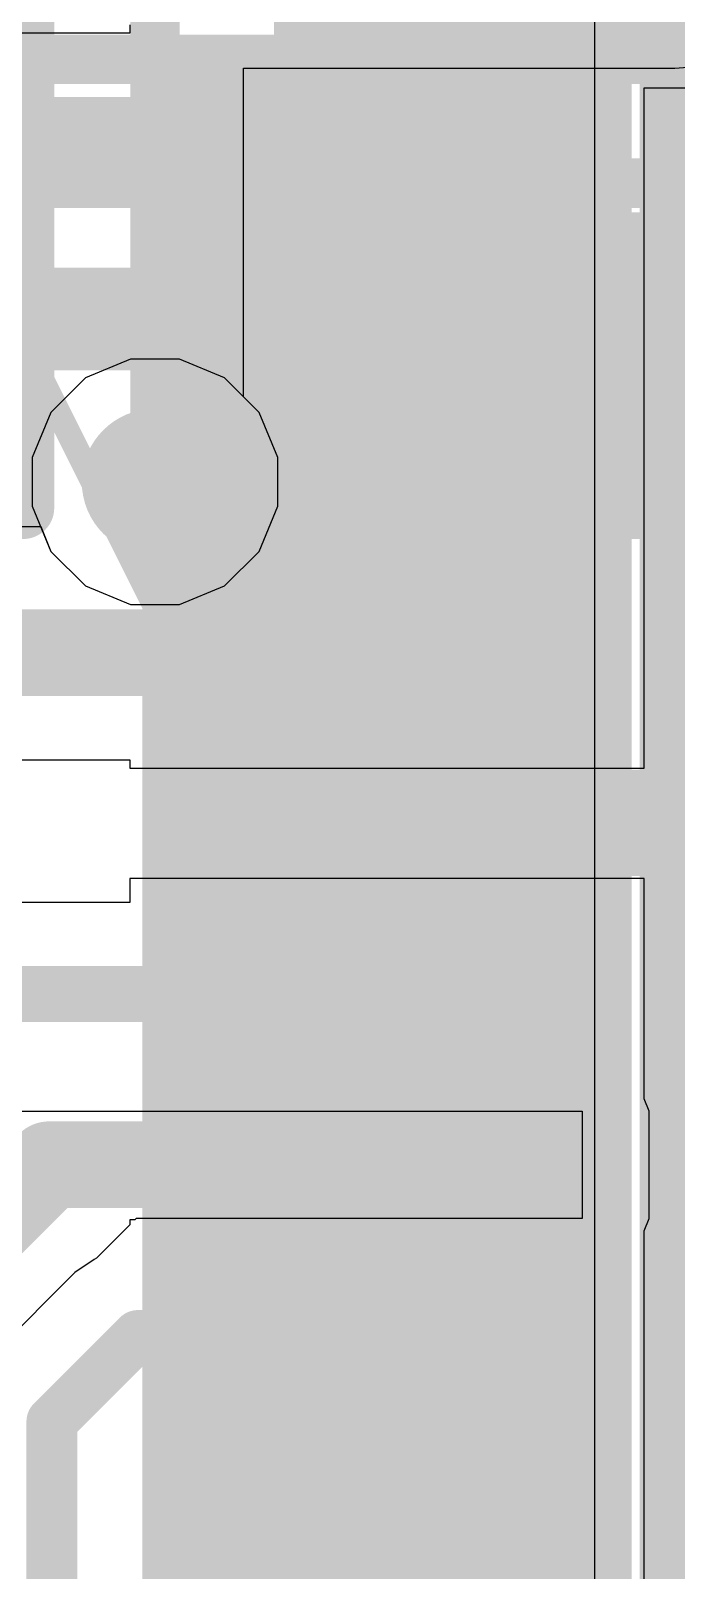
# Model space of a CAD drawing. Header units: inches. Extents: x -6 to 283, y -12 to 154.
# Drawn here: x 35.237 to 36.56, y -0.385 to 2.772 of the extents above; entities that cross this region are included whole.
import ezdxf

# ---------------------------------------------------------------- set-up
doc = ezdxf.new("R2010")
doc.units = ezdxf.units.IN
for name, color, linetype in [('Bottom Layer', 5, 'Continuous'), ('Bottom Paste', 16, 'Continuous'), ('Bottom Solder', 6, 'Continuous'), ('Drill Drawing', 1, 'Continuous'), ('GND-1', 16, 'Continuous'), ('GND-2', 90, 'Continuous'), ('GND-3', 216, 'Continuous'), ('GND-4', 54, 'Continuous'), ('PWR-1', 156, 'Continuous'), ('PWR-2', 130, 'Continuous'), ('Signal L1', 76, 'Continuous'), ('Signal L2', 6, 'Continuous'), ('Top Layer', 1, 'Continuous'), ('Top Overlay', 2, 'Continuous'), ('Top Paste', 8, 'Continuous'), ('Top Solder', 216, 'Continuous'), ('Via Holes', 16, 'Continuous')]:
    doc.layers.add(name, color=color, linetype=linetype)

# ---------------------------------------------------------------- blocks, each defined once
blk = doc.blocks.new('68_QFN__7_7__B_43')
at = {"layer": 'Bottom Layer'}
for points in [[(3.035, 0.11), (3.835, 0.11), (3.835, -0.11), (3.035, -0.11)], [(3.035, -0.24), (3.835, -0.24), (3.835, -0.46), (3.035, -0.46)], [(3.035, -0.59), (3.835, -0.59), (3.835, -0.81), (3.035, -0.81)], [(3.035, -0.94), (3.835, -0.94), (3.835, -1.16), (3.035, -1.16)], [(3.035, -1.29), (3.835, -1.29), (3.835, -1.51), (3.035, -1.51)], [(3.035, -1.64), (3.835, -1.64), (3.835, -1.86), (3.035, -1.86)], [(3.035, -1.99), (3.835, -1.99), (3.835, -2.21), (3.035, -2.21)], [(3.035, -2.34), (3.835, -2.34), (3.835, -2.56), (3.035, -2.56)], [(3.035, -2.69), (3.835, -2.69), (3.835, -2.91), (3.035, -2.91)]]:
    blk.add_hatch(color=5, dxfattribs=at).paths.add_polyline_path(points)
at = {"layer": 'Bottom Paste'}
for points in [[(3.035, 0.11), (3.835, 0.11), (3.835, -0.11), (3.035, -0.11)], [(3.035, -0.24), (3.835, -0.24), (3.835, -0.46), (3.035, -0.46)], [(3.035, -0.59), (3.835, -0.59), (3.835, -0.81), (3.035, -0.81)], [(3.035, -0.94), (3.835, -0.94), (3.835, -1.16), (3.035, -1.16)], [(3.035, -1.29), (3.835, -1.29), (3.835, -1.51), (3.035, -1.51)], [(3.035, -1.64), (3.835, -1.64), (3.835, -1.86), (3.035, -1.86)], [(3.035, -1.99), (3.835, -1.99), (3.835, -2.21), (3.035, -2.21)], [(3.035, -2.34), (3.835, -2.34), (3.835, -2.56), (3.035, -2.56)], [(3.035, -2.69), (3.835, -2.69), (3.835, -2.91), (3.035, -2.91)]]:
    blk.add_hatch(color=16, dxfattribs=at).paths.add_polyline_path(points)
at = {"layer": 'Bottom Solder'}
for points in [[(-2.9166, 2.9166), (2.9166, 2.9166), (2.9166, -2.9166), (-2.9166, -2.9166)], [(2.9334, 0.2116), (3.9366, 0.2116), (3.9366, -0.2116), (2.9334, -0.2116)], [(2.9334, -0.1384), (3.9366, -0.1384), (3.9366, -0.5616), (2.9334, -0.5616)], [(2.9334, -0.4884), (3.9366, -0.4884), (3.9366, -0.9116), (2.9334, -0.9116)], [(2.9334, -0.8384), (3.9366, -0.8384), (3.9366, -1.2616), (2.9334, -1.2616)], [(2.9334, -1.1884), (3.9366, -1.1884), (3.9366, -1.6116), (2.9334, -1.6116)], [(2.9334, -1.5384), (3.9366, -1.5384), (3.9366, -1.9616), (2.9334, -1.9616)], [(2.9334, -1.8884), (3.9366, -1.8884), (3.9366, -2.3116), (2.9334, -2.3116)], [(2.9334, -2.2384), (3.9366, -2.2384), (3.9366, -2.6616), (2.9334, -2.6616)], [(2.9334, -2.5884), (3.9366, -2.5884), (3.9366, -3.0116), (2.9334, -3.0116)], [(3.0116, -2.9334), (3.0116, -3.9366), (2.5884, -3.9366), (2.5884, -2.9334)]]:
    blk.add_hatch(color=6, dxfattribs=at).paths.add_polyline_path(points)
blk = doc.blocks.new('R___0402_173')
at = {"layer": 'Top Layer'}
for points in [[(-0.6985, -0.3175), (-0.6985, 0.3175), (-0.2413, 0.3175), (-0.2413, -0.3175)], [(0.2413, -0.3175), (0.2413, 0.3175), (0.6985, 0.3175), (0.6985, -0.3175)]]:
    blk.add_hatch(color=1, dxfattribs=at).paths.add_polyline_path(points)
at = {"layer": 'Top Paste'}
for points in [[(-0.6985, -0.3175), (-0.6985, 0.3175), (-0.2413, 0.3175), (-0.2413, -0.3175)], [(0.2413, -0.3175), (0.2413, 0.3175), (0.6985, 0.3175), (0.6985, -0.3175)]]:
    blk.add_hatch(color=8, dxfattribs=at).paths.add_polyline_path(points)
at = {"layer": 'Top Solder'}
for points in [[(-0.7535, -0.3725), (-0.7535, 0.3725), (-0.1863, 0.3725), (-0.1863, -0.3725)], [(0.1863, -0.3725), (0.1863, 0.3725), (0.7535, 0.3725), (0.7535, -0.3725)]]:
    blk.add_hatch(color=216, dxfattribs=at).paths.add_polyline_path(points)
at = {"layer": 'Top Overlay'}
for points in [[(0.7874, 0.4064, 0.127, 0.127, 0), (-0.7874, 0.4064, 0.127, 0.127, 0)], [(-0.7874, -0.4064, 0.127, 0.127, 0), (-0.7874, 0.4064, 0.127, 0.127, 0)], [(0.7874, -0.4064, 0.127, 0.127, 0), (0.7874, 0.4064, 0.127, 0.127, 0)], [(0.7874, -0.4064, 0.127, 0.127, 0), (-0.7874, -0.4064, 0.127, 0.127, 0)], [(0.8128, -0.4318, 0.00323, 0.00323, 0), (-0.8128, -0.4318, 0.00323, 0.00323, 0)]]:
    blk.add_lwpolyline(points, format="xyseb", dxfattribs=at)
for points in [[(-0.8191, 0.4064, 0.0635, 0.0635, 1), (-0.7556, 0.4064, 0.0635, 0.0635, 1)], [(-0.8191, 0.4064, 0.0635, 0.0635, 1), (-0.7556, 0.4064, 0.0635, 0.0635, 1)], [(0.7556, 0.4064, 0.0635, 0.0635, 1), (0.8191, 0.4064, 0.0635, 0.0635, 1)], [(0.7556, 0.4064, 0.0635, 0.0635, 1), (0.8191, 0.4064, 0.0635, 0.0635, 1)], [(-0.8191, -0.4064, 0.0635, 0.0635, 1), (-0.7556, -0.4064, 0.0635, 0.0635, 1)], [(-0.8191, -0.4064, 0.0635, 0.0635, 1), (-0.7556, -0.4064, 0.0635, 0.0635, 1)], [(0.7556, -0.4064, 0.0635, 0.0635, 1), (0.8191, -0.4064, 0.0635, 0.0635, 1)], [(0.7556, -0.4064, 0.0635, 0.0635, 1), (0.8191, -0.4064, 0.0635, 0.0635, 1)], [(-0.8136, -0.4318, 0.00161, 0.00161, 1), (-0.812, -0.4318, 0.00161, 0.00161, 1)], [(0.812, -0.4318, 0.00161, 0.00161, 1), (0.8136, -0.4318, 0.00161, 0.00161, 1)]]:
    blk.add_lwpolyline(points, format="xyseb", close=True, dxfattribs=at)
blk = doc.blocks.new('C___0402_441')
at = {"layer": 'Top Layer'}
for points in [[(-0.6985, -0.3175), (-0.6985, 0.3175), (-0.2413, 0.3175), (-0.2413, -0.3175)], [(0.2413, -0.3175), (0.2413, 0.3175), (0.6985, 0.3175), (0.6985, -0.3175)]]:
    blk.add_hatch(color=1, dxfattribs=at).paths.add_polyline_path(points)
at = {"layer": 'Top Paste'}
for points in [[(-0.6985, -0.3175), (-0.6985, 0.3175), (-0.2413, 0.3175), (-0.2413, -0.3175)], [(0.2413, -0.3175), (0.2413, 0.3175), (0.6985, 0.3175), (0.6985, -0.3175)]]:
    blk.add_hatch(color=8, dxfattribs=at).paths.add_polyline_path(points)
at = {"layer": 'Top Solder'}
for points in [[(-0.7585, -0.3775), (-0.7585, 0.3775), (-0.1813, 0.3775), (-0.1813, -0.3775)], [(0.1813, -0.3775), (0.1813, 0.3775), (0.7585, 0.3775), (0.7585, -0.3775)]]:
    blk.add_hatch(color=216, dxfattribs=at).paths.add_polyline_path(points)
at = {"layer": 'Top Overlay'}
for points in [[(-0.7874, 0.4064, 0.127, 0.127, 0), (-0.2794, 0.4064, 0.127, 0.127, 0)], [(-0.7874, 0.4064, 0.127, 0.127, 0), (-0.7874, -0.4064, 0.127, 0.127, 0)], [(0.2794, 0.4064, 0.127, 0.127, 0), (0.7874, 0.4064, 0.127, 0.127, 0)], [(0.7874, 0.4064, 0.127, 0.127, 0), (0.7874, -0.4064, 0.127, 0.127, 0)], [(-0.7874, -0.4064, 0.127, 0.127, 0), (-0.2794, -0.4064, 0.127, 0.127, 0)], [(0.2794, -0.4064, 0.127, 0.127, 0), (0.7874, -0.4064, 0.127, 0.127, 0)]]:
    blk.add_lwpolyline(points, format="xyseb", dxfattribs=at)
for points in [[(-0.8191, 0.4064, 0.0635, 0.0635, 1), (-0.7556, 0.4064, 0.0635, 0.0635, 1)], [(-0.8191, 0.4064, 0.0635, 0.0635, 1), (-0.7556, 0.4064, 0.0635, 0.0635, 1)], [(-0.3111, 0.4064, 0.0635, 0.0635, 1), (-0.2477, 0.4064, 0.0635, 0.0635, 1)], [(0.2477, 0.4064, 0.0635, 0.0635, 1), (0.3111, 0.4064, 0.0635, 0.0635, 1)], [(0.7556, 0.4064, 0.0635, 0.0635, 1), (0.8191, 0.4064, 0.0635, 0.0635, 1)], [(0.7556, 0.4064, 0.0635, 0.0635, 1), (0.8191, 0.4064, 0.0635, 0.0635, 1)], [(-0.8191, -0.4064, 0.0635, 0.0635, 1), (-0.7556, -0.4064, 0.0635, 0.0635, 1)], [(-0.8191, -0.4064, 0.0635, 0.0635, 1), (-0.7556, -0.4064, 0.0635, 0.0635, 1)], [(-0.3111, -0.4064, 0.0635, 0.0635, 1), (-0.2477, -0.4064, 0.0635, 0.0635, 1)], [(0.2477, -0.4064, 0.0635, 0.0635, 1), (0.3111, -0.4064, 0.0635, 0.0635, 1)], [(0.7556, -0.4064, 0.0635, 0.0635, 1), (0.8191, -0.4064, 0.0635, 0.0635, 1)], [(0.7556, -0.4064, 0.0635, 0.0635, 1), (0.8191, -0.4064, 0.0635, 0.0635, 1)]]:
    blk.add_lwpolyline(points, format="xyseb", close=True, dxfattribs=at)

msp = doc.modelspace()

# ---------------------------------------------------------------- hatches: boundary and pattern name
at = {"layer": 'Bottom Layer'}
h = msp.add_hatch(color=5, dxfattribs=at)
edge = h.paths.add_edge_path()
edge.add_arc((35.4917, 1.8468), 0.15, 0, 360)
msp.add_hatch(color=5, dxfattribs=at).paths.add_polyline_path([(35.9672, 1.0389), (37.3022, 1.0389), (37.3022, 1.2568), (35.9672, 1.2568)])
at = {"layer": 'GND-1'}
h = msp.add_hatch(color=16, dxfattribs=at)
edge = h.paths.add_edge_path()
edge.add_arc((35.4917, 1.8468), 0.15, 0, 360)
at = {"layer": 'GND-2'}
h = msp.add_hatch(color=90, dxfattribs=at)
edge = h.paths.add_edge_path()
edge.add_arc((35.4917, 1.8468), 0.15, 0, 360)
at = {"layer": 'GND-3'}
h = msp.add_hatch(color=216, dxfattribs=at)
edge = h.paths.add_edge_path()
edge.add_arc((35.4917, 1.8468), 0.15, 0, 360)
at = {"layer": 'GND-4'}
h = msp.add_hatch(color=54, dxfattribs=at)
edge = h.paths.add_edge_path()
edge.add_arc((35.4917, 1.8468), 0.15, 0, 360)
at = {"layer": 'PWR-1'}
h = msp.add_hatch(color=156, dxfattribs=at)
edge = h.paths.add_edge_path()
edge.add_arc((35.4917, 1.8468), 0.15, 0, 360)
at = {"layer": 'PWR-2'}
h = msp.add_hatch(color=130, dxfattribs=at)
edge = h.paths.add_edge_path()
edge.add_arc((35.4917, 1.8468), 0.15, 0, 360)
at = {"layer": 'Signal L1'}
h = msp.add_hatch(color=76, dxfattribs=at)
edge = h.paths.add_edge_path()
edge.add_arc((35.4917, 1.8468), 0.15, 0, 360)
at = {"layer": 'Signal L2'}
h = msp.add_hatch(color=6, dxfattribs=at)
edge = h.paths.add_edge_path()
edge.add_arc((35.4917, 1.8468), 0.15, 0, 360)
at = {"layer": 'Top Layer'}
h = msp.add_hatch(color=1, dxfattribs=at)
edge = h.paths.add_edge_path()
edge.add_arc((35.4917, 1.8468), 0.15, 0, 360)
at = {"layer": 'Via Holes'}
h = msp.add_hatch(color=7, dxfattribs=at)
edge = h.paths.add_edge_path()
edge.add_arc((35.4917, 1.8468), 0.075, 0, 360)

# ---------------------------------------------------------------- linework, layer by layer
at = {"layer": 'Bottom Layer'}
for p, q in [((35.4402, 2.7838), (35.4402, 2.7669)), ((35.4402, 2.7669), (34.6122, 2.7669)), ((36.4942, 1.2598), (36.4942, 2.6548)), ((36.4942, 2.6548), (37.8892, 2.6548)), ((35.217, 1.2767), (35.4402, 1.2767)), ((35.4402, 1.2767), (35.4402, 1.2598)), ((35.4402, 1.2598), (36.4942, 1.2598)), ((36.4942, 1.0338), (35.4402, 1.0338)), ((35.4402, 1.0338), (35.4402, 0.9845)), ((36.4942, 0.5821), (36.4942, 1.0338)), ((35.4402, 0.9845), (35.1655, 0.9845)), ((36.5047, 0.5568), (36.4942, 0.5821)), ((35.2179, 0.5568), (36.3673, 0.5568)), ((36.3673, 0.5568), (36.3673, 0.3368)), ((36.5047, 0.3368), (36.5047, 0.5568)), ((35.4402, 0.3238), (35.3716, 0.2551)), ((35.4502, 0.3338), (35.4402, 0.3338)), ((35.4402, 0.3338), (35.4402, 0.3238)), ((35.4532, 0.3368), (35.4502, 0.3338)), ((36.3673, 0.3368), (35.4532, 0.3368)), ((36.4942, 0.3115), (36.5047, 0.3368)), ((36.4942, -0.8402), (36.4942, 0.3115)), ((35.3716, 0.2551), (35.3673, 0.2523)), ((35.3277, 0.2258), (35.1512, 0.0493)), ((35.3673, 0.2523), (35.3277, 0.2258)), ((35.3277, 0.2258), (35.3277, 0.2258))]:
    msp.add_line(p, q, dxfattribs=at)
for points in [[(34.6029, 2.5468, 0.1778, 0.1778, 0), (35.9672, 2.5468, 0.1778, 0.1778, 0)], [(34.6667, 2.1968, 0.1778, 0.1778, 0), (35.9672, 2.1968, 0.1778, 0.1778, 0)], [(35.1114, 1.4968, 0.1778, 0.1778, 0), (35.9672, 1.4968, 0.1778, 0.1778, 0)], [(35.1655, 0.7968, 0.1143, 0.1143, 0), (35.9672, 0.7968, 0.1143, 0.1143, 0)], [(34.8554, 0.0268, 0.1778, 0.1778, 0), (35.2754, 0.4468, 0.1778, 0.1778, 0)], [(35.2754, 0.4468, 0.1778, 0.1778, 0), (35.9672, 0.4468, 0.1778, 0.1778, 0)], [(35.2803, -0.0798, 0.1041, 0.1041, 0), (35.4568, 0.0967, 0.1041, 0.1041, 0)], [(35.4568, 0.0967, 0.1041, 0.1041, 0), (36.0224, 0.0967, 0.1041, 0.1041, 0)], [(35.2803, -1.6172, 0.1041, 0.1041, 0), (35.2803, -0.0798, 0.1041, 0.1041, 0)]]:
    msp.add_lwpolyline(points, format="xyseb", dxfattribs=at)
for points in [[(35.9228, 2.5468, 0.0889, 0.0889, 1), (36.0117, 2.5468, 0.0889, 0.0889, 1)], [(35.9228, 2.1968, 0.0889, 0.0889, 1), (36.0117, 2.1968, 0.0889, 0.0889, 1)], [(35.9228, 1.4968, 0.0889, 0.0889, 1), (36.0117, 1.4968, 0.0889, 0.0889, 1)], [(35.9387, 0.7968, 0.0571, 0.0571, 1), (35.9958, 0.7968, 0.0571, 0.0571, 1)], [(35.2309, 0.4468, 0.0889, 0.0889, 1), (35.3198, 0.4468, 0.0889, 0.0889, 1)], [(35.2309, 0.4468, 0.0889, 0.0889, 1), (35.3198, 0.4468, 0.0889, 0.0889, 1)], [(35.9228, 0.4468, 0.0889, 0.0889, 1), (36.0117, 0.4468, 0.0889, 0.0889, 1)], [(35.4308, 0.0967, 0.0521, 0.0521, 1), (35.4828, 0.0967, 0.0521, 0.0521, 1)], [(35.4308, 0.0967, 0.0521, 0.0521, 1), (35.4828, 0.0967, 0.0521, 0.0521, 1)], [(35.9964, 0.0967, 0.0521, 0.0521, 1), (36.0485, 0.0967, 0.0521, 0.0521, 1)], [(35.2543, -0.0798, 0.0521, 0.0521, 1), (35.3063, -0.0798, 0.0521, 0.0521, 1)], [(35.2543, -0.0798, 0.0521, 0.0521, 1), (35.3063, -0.0798, 0.0521, 0.0521, 1)]]:
    msp.add_lwpolyline(points, format="xyseb", close=True, dxfattribs=at)
at = {"layer": 'Drill Drawing'}
for points in [[(35.2377, 2.1008, 0.0508, 0.0508, 0), (35.7457, 2.1008, 0.0508, 0.0508, 0)], [(35.2377, 2.1008, 0.0508, 0.0508, 0), (35.4917, 1.5928, 0.0508, 0.0508, 0)], [(35.4917, 1.5928, 0.0508, 0.0508, 0), (35.7457, 2.1008, 0.0508, 0.0508, 0)]]:
    msp.add_lwpolyline(points, format="xyseb", dxfattribs=at)
for points in [[(35.225, 2.1008, 0.0254, 0.0254, 1), (35.2504, 2.1008, 0.0254, 0.0254, 1)], [(35.225, 2.1008, 0.0254, 0.0254, 1), (35.2504, 2.1008, 0.0254, 0.0254, 1)], [(35.733, 2.1008, 0.0254, 0.0254, 1), (35.7584, 2.1008, 0.0254, 0.0254, 1)], [(35.733, 2.1008, 0.0254, 0.0254, 1), (35.7584, 2.1008, 0.0254, 0.0254, 1)], [(35.479, 1.5928, 0.0254, 0.0254, 1), (35.5044, 1.5928, 0.0254, 0.0254, 1)], [(35.479, 1.5928, 0.0254, 0.0254, 1), (35.5044, 1.5928, 0.0254, 0.0254, 1)]]:
    msp.add_lwpolyline(points, format="xyseb", close=True, dxfattribs=at)
at = {"layer": 'GND-1'}
for p, q in [((35.4417, 2.0984), (35.3492, 2.0601)), ((35.5418, 2.0984), (35.4417, 2.0984)), ((35.6343, 2.0601), (35.5418, 2.0984)), ((35.3492, 2.0601), (35.2784, 1.9893)), ((35.705, 1.9893), (35.6343, 2.0601)), ((35.2784, 1.9893), (35.2401, 1.8968)), ((35.7433, 1.8968), (35.705, 1.9893)), ((35.2401, 1.8968), (35.2401, 1.7967)), ((35.7433, 1.7967), (35.7433, 1.8968)), ((35.2401, 1.7967), (35.2784, 1.7043)), ((35.705, 1.7043), (35.7433, 1.7967)), ((35.2784, 1.7043), (35.3492, 1.6335)), ((35.6343, 1.6335), (35.705, 1.7043)), ((35.3492, 1.6335), (35.4417, 1.5952)), ((35.5418, 1.5952), (35.6343, 1.6335)), ((35.4417, 1.5952), (35.5418, 1.5952))]:
    msp.add_line(p, q, dxfattribs=at)
at = {"layer": 'GND-2'}
for p, q in [((35.4417, 2.0984), (35.3492, 2.0601)), ((35.5418, 2.0984), (35.4417, 2.0984)), ((35.6343, 2.0601), (35.5418, 2.0984)), ((35.3492, 2.0601), (35.2784, 1.9893)), ((35.705, 1.9893), (35.6343, 2.0601)), ((35.2784, 1.9893), (35.2401, 1.8968)), ((35.7433, 1.8968), (35.705, 1.9893)), ((35.2401, 1.8968), (35.2401, 1.7967)), ((35.7433, 1.7967), (35.7433, 1.8968)), ((35.2401, 1.7967), (35.2784, 1.7043)), ((35.705, 1.7043), (35.7433, 1.7967)), ((35.2784, 1.7043), (35.3492, 1.6335)), ((35.6343, 1.6335), (35.705, 1.7043)), ((35.3492, 1.6335), (35.4417, 1.5952)), ((35.5418, 1.5952), (35.6343, 1.6335)), ((35.4417, 1.5952), (35.5418, 1.5952))]:
    msp.add_line(p, q, dxfattribs=at)
at = {"layer": 'GND-3'}
for p, q in [((35.4417, 2.0984), (35.3492, 2.0601)), ((35.5418, 2.0984), (35.4417, 2.0984)), ((35.6343, 2.0601), (35.5418, 2.0984)), ((35.3492, 2.0601), (35.2784, 1.9893)), ((35.705, 1.9893), (35.6343, 2.0601)), ((35.2784, 1.9893), (35.2401, 1.8968)), ((35.7433, 1.8968), (35.705, 1.9893)), ((35.2401, 1.8968), (35.2401, 1.7967)), ((35.7433, 1.7967), (35.7433, 1.8968)), ((35.2401, 1.7967), (35.2784, 1.7043)), ((35.705, 1.7043), (35.7433, 1.7967)), ((35.2784, 1.7043), (35.3492, 1.6335)), ((35.6343, 1.6335), (35.705, 1.7043)), ((35.3492, 1.6335), (35.4417, 1.5952)), ((35.5418, 1.5952), (35.6343, 1.6335)), ((35.4417, 1.5952), (35.5418, 1.5952))]:
    msp.add_line(p, q, dxfattribs=at)
at = {"layer": 'GND-4'}
for p, q in [((35.4417, 2.0984), (35.3492, 2.0601)), ((35.5418, 2.0984), (35.4417, 2.0984)), ((35.6343, 2.0601), (35.5418, 2.0984)), ((35.3492, 2.0601), (35.2784, 1.9893)), ((35.705, 1.9893), (35.6343, 2.0601)), ((35.2784, 1.9893), (35.2401, 1.8968)), ((35.7433, 1.8968), (35.705, 1.9893)), ((35.2401, 1.8968), (35.2401, 1.7967)), ((35.7433, 1.7967), (35.7433, 1.8968)), ((35.2401, 1.7967), (35.2784, 1.7043)), ((35.705, 1.7043), (35.7433, 1.7967)), ((35.2784, 1.7043), (35.3492, 1.6335)), ((35.6343, 1.6335), (35.705, 1.7043)), ((35.3492, 1.6335), (35.4417, 1.5952)), ((35.5418, 1.5952), (35.6343, 1.6335)), ((35.4417, 1.5952), (35.5418, 1.5952))]:
    msp.add_line(p, q, dxfattribs=at)
at = {"layer": 'PWR-1'}
for p, q in [((36.3925, 3.4909), (36.3925, -4.6025)), ((35.4417, 2.0984), (35.3492, 2.0601)), ((35.5418, 2.0984), (35.4417, 2.0984)), ((35.6343, 2.0601), (35.5418, 2.0984)), ((35.3492, 2.0601), (35.2784, 1.9893)), ((35.705, 1.9893), (35.6343, 2.0601)), ((35.2784, 1.9893), (35.2401, 1.8968)), ((35.7433, 1.8968), (35.705, 1.9893)), ((35.2401, 1.8968), (35.2401, 1.7967)), ((35.7433, 1.7967), (35.7433, 1.8968)), ((35.2401, 1.7967), (35.2784, 1.7043)), ((35.705, 1.7043), (35.7433, 1.7967)), ((35.2784, 1.7043), (35.3492, 1.6335)), ((35.6343, 1.6335), (35.705, 1.7043)), ((35.3492, 1.6335), (35.4417, 1.5952)), ((35.5418, 1.5952), (35.6343, 1.6335)), ((35.4417, 1.5952), (35.5418, 1.5952))]:
    msp.add_line(p, q, dxfattribs=at)
at = {"layer": 'PWR-2'}
for p, q in [((35.4417, 2.0984), (35.3492, 2.0601)), ((35.5418, 2.0984), (35.4417, 2.0984)), ((35.6343, 2.0601), (35.5418, 2.0984)), ((35.3492, 2.0601), (35.2784, 1.9893)), ((35.705, 1.9893), (35.6343, 2.0601)), ((35.2784, 1.9893), (35.2401, 1.8968)), ((35.7433, 1.8968), (35.705, 1.9893)), ((35.2401, 1.8968), (35.2401, 1.7967)), ((35.7433, 1.7967), (35.7433, 1.8968)), ((35.2401, 1.7967), (35.2784, 1.7043)), ((35.705, 1.7043), (35.7433, 1.7967)), ((35.2784, 1.7043), (35.3492, 1.6335)), ((35.6343, 1.6335), (35.705, 1.7043)), ((35.3492, 1.6335), (35.4417, 1.5952)), ((35.5418, 1.5952), (35.6343, 1.6335)), ((35.4417, 1.5952), (35.5418, 1.5952))]:
    msp.add_line(p, q, dxfattribs=at)
at = {"layer": 'Signal L1'}
for points in [[(34.3194, 2.7133, 0.1016, 0.1016, 0), (49.894, 2.7133, 0.1016, 0.1016, 0)], [(34.3194, 2.4593, 0.1016, 0.1016, 0), (49.7888, 2.4593, 0.1016, 0.1016, 0)]]:
    msp.add_lwpolyline(points, format="xyseb", dxfattribs=at)
at = {"layer": 'Top Layer'}
for p, q in [((35.673, 2.0213), (35.673, 2.6949)), ((35.673, 2.6949), (36.5576, 2.6949)), ((36.5576, 2.6949), (36.6465, 2.702)), ((36.5576, 2.6949), (36.5576, 2.6949)), ((36.5576, 2.6949), (36.5576, 2.6949)), ((35.705, 1.9893), (35.673, 2.0213)), ((35.7433, 1.8968), (35.705, 1.9893)), ((35.7433, 1.7967), (35.7433, 1.8968)), ((35.705, 1.7043), (35.7433, 1.7967)), ((35.0429, 1.7551), (35.2574, 1.7551)), ((35.2574, 1.7551), (35.2784, 1.7043)), ((35.2784, 1.7043), (35.3492, 1.6335)), ((35.6343, 1.6335), (35.705, 1.7043)), ((35.3492, 1.6335), (35.4417, 1.5952)), ((35.5418, 1.5952), (35.6343, 1.6335)), ((35.4417, 1.5952), (35.5418, 1.5952))]:
    msp.add_line(p, q, dxfattribs=at)
for points in [[(35.4917, 1.8468, 0.1016, 0.1016, 0), (35.4917, 3.6651, 0.1016, 0.1016, 0)], [(36.3743, 2.0787, 0.254, 0.254, -0.198912), (36.1131, 2.1869, 0.254, 0.254, 0)], [(36.3743, 2.0787, 0.254, 0.254, 0), (37.5434, 2.0787, 0.254, 0.254, 0)]]:
    msp.add_lwpolyline(points, format="xyseb", dxfattribs=at)
for points in [[(36.0496, 2.1869, 0.127, 0.127, 1), (36.1766, 2.1869, 0.127, 0.127, 1)], [(36.3108, 2.0787, 0.127, 0.127, 1), (36.4378, 2.0787, 0.127, 0.127, 1)], [(36.3108, 2.0787, 0.127, 0.127, 1), (36.4378, 2.0787, 0.127, 0.127, 1)], [(35.4663, 1.8468, 0.0508, 0.0508, 1), (35.5171, 1.8468, 0.0508, 0.0508, 1)]]:
    msp.add_lwpolyline(points, format="xyseb", close=True, dxfattribs=at)

# ---------------------------------------------------------------- block references
for name, p, rotation in [('68_QFN__7_7__B_43', (39.4022, -0.2532), 180), ('R___0402_173', (34.8153, 2.5806), 270), ('C___0402_441', (36.1131, 2.5806), 90)]:
    msp.add_blockref(name, p, dxfattribs=dict(rotation=rotation))

doc.saveas('drawing.dxf')
